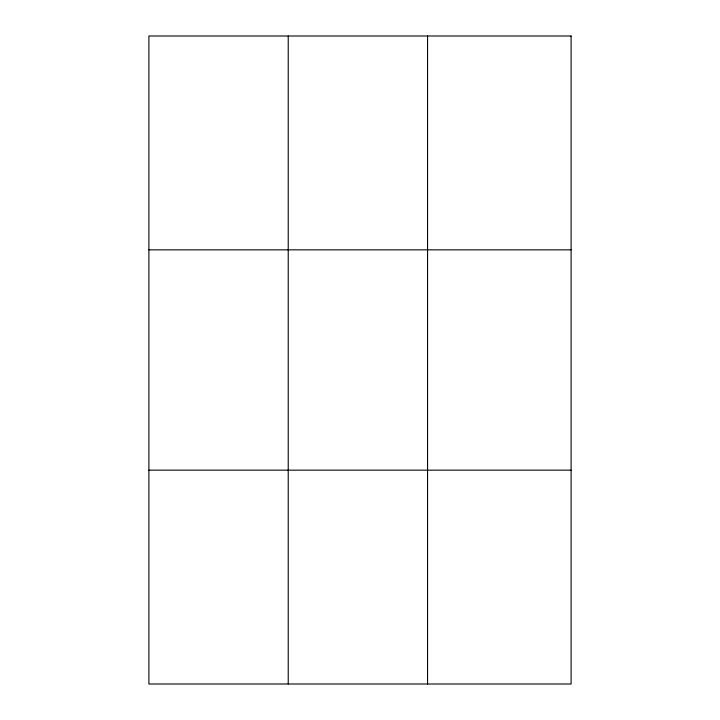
<?xml version="1.0" encoding="UTF-8"?>
<svg xmlns="http://www.w3.org/2000/svg" width="720" height="720" viewBox="0 0 720 720"><rect width="100%" height="100%" fill="white"/><g stroke="black" fill="none" stroke-linecap="round" stroke-linejoin="round"><path stroke-width="1.08" d="M288.225 36L288.225 684M427.554 36L427.554 684M148.896 249.84L571.104 249.84M148.896 470.16L571.104 470.16M571.104 36L571.104 684L148.896 684L148.896 36L571.104 36"/></g></svg>
